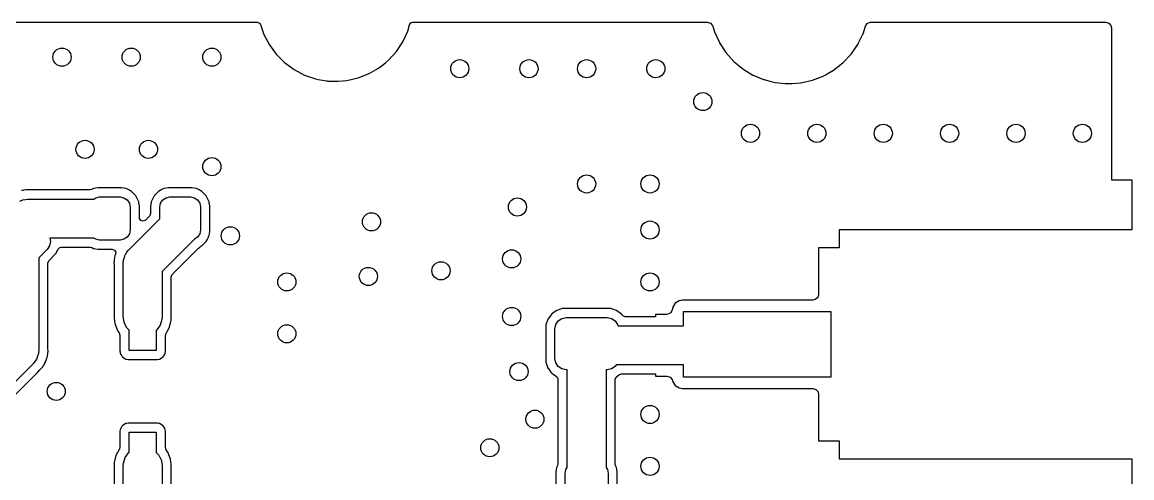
# Model space of a CAD drawing. Extents: x 4.95 to 6.91, y -4.12 to -2.97.
# Drawn here: x 5.947 to 6.909, y -3.361 to -2.965 of the extents above; entities that cross this region are included whole.
import ezdxf

# ---------------------------------------------------------------- set-up
doc = ezdxf.new("R2010")
doc.units = 0
doc.header["$MEASUREMENT"] = 0
doc.layers.add('BLACK', color=7, linetype='CONTINUOUS')

msp = doc.modelspace()

# ---------------------------------------------------------------- linework, layer by layer
at = {"layer": 'BLACK', "linetype": 'CONTINUOUS'}
for p, q in [((5.89201, -2.96539), (6.15064, -2.96539)), ((6.15064, -2.96539), (6.15264, -2.96612)), ((6.15264, -2.96612), (6.15359, -2.9675)), ((6.15359, -2.9675), (6.15647, -2.97599)), ((6.2769, -2.9823), (6.28116, -2.97305)), ((6.28116, -2.97305), (6.28272, -2.96764)), ((6.28272, -2.96764), (6.28397, -2.96592)), ((6.28397, -2.96592), (6.28571, -2.96539)), ((6.28571, -2.96539), (6.54101, -2.96539)), ((6.54101, -2.96539), (6.54369, -2.96618)), ((6.54369, -2.96618), (6.54552, -2.96829)), ((6.54552, -2.96829), (6.54577, -2.96897)), ((6.54577, -2.96897), (6.5472, -2.97385)), ((6.67606, -2.97536), (6.67815, -2.96884)), ((6.67815, -2.96884), (6.67972, -2.96653)), ((6.67972, -2.96653), (6.68229, -2.96543)), ((6.68229, -2.96543), (6.68287, -2.96539)), ((6.68287, -2.96539), (6.8865, -2.96539)), ((6.8865, -2.96539), (6.88918, -2.96618)), ((6.88918, -2.96618), (6.89101, -2.96829)), ((6.89101, -2.96829), (6.89146, -2.97035)), ((6.89146, -2.97035), (6.89146, -3.1022)), ((6.15647, -2.97599), (6.16116, -2.98503)), ((6.27128, -2.9908), (6.2769, -2.9823)), ((6.5472, -2.97385), (6.55148, -2.98315)), ((6.55148, -2.98315), (6.55158, -2.9833)), ((6.55158, -2.9833), (6.55158, -2.98331)), ((6.55158, -2.98331), (6.557, -2.99156)), ((6.67148, -2.98472), (6.67218, -2.98331)), ((6.67218, -2.98331), (6.67593, -2.9757)), ((6.67593, -2.9757), (6.67601, -2.97553)), ((6.67593, -2.9757), (6.67593, -2.9757)), ((6.67601, -2.97553), (6.67606, -2.97536)), ((6.16116, -2.98503), (6.16717, -2.99325)), ((6.26445, -2.99835), (6.27128, -2.9908)), ((6.557, -2.99156), (6.557, -2.99156)), ((6.557, -2.99156), (6.5571, -2.99172)), ((6.5571, -2.99172), (6.56392, -2.99936)), ((6.66564, -2.99314), (6.67148, -2.98472)), ((6.16717, -2.99325), (6.17435, -3.00047)), ((6.17435, -3.00047), (6.18255, -3.00653)), ((6.25655, -3.00478), (6.26175, -3.00054)), ((6.26175, -3.00054), (6.26436, -2.99843)), ((6.26436, -2.99843), (6.26445, -2.99835)), ((6.26436, -2.99843), (6.26436, -2.99843)), ((6.56392, -2.99936), (6.5718, -3.00591)), ((6.65058, -3.00694), (6.65862, -3.0006)), ((6.65862, -3.0006), (6.66564, -2.99314)), ((6.18255, -3.00653), (6.19156, -3.01127)), ((6.19156, -3.01127), (6.19167, -3.01131)), ((6.19167, -3.01131), (6.19167, -3.01131)), ((6.19167, -3.01131), (6.20108, -3.01456)), ((6.23831, -3.01372), (6.24777, -3.00994)), ((6.24777, -3.00994), (6.2537, -3.00646)), ((6.2537, -3.00646), (6.25645, -3.00484)), ((6.25645, -3.00484), (6.25655, -3.00478)), ((6.25645, -3.00484), (6.25645, -3.00484)), ((6.5718, -3.00591), (6.58055, -3.01122)), ((6.58055, -3.01122), (6.58072, -3.01129)), ((6.58072, -3.01129), (6.58072, -3.01129)), ((6.58072, -3.01129), (6.58983, -3.01511)), ((6.63231, -3.01567), (6.64151, -3.01209)), ((6.64151, -3.01209), (6.64168, -3.01202)), ((6.64151, -3.01209), (6.64151, -3.01209)), ((6.64168, -3.01202), (6.64308, -3.01122)), ((6.64308, -3.01122), (6.64496, -3.01015)), ((6.64496, -3.01015), (6.65058, -3.00694)), ((6.20108, -3.01456), (6.20108, -3.01456)), ((6.20108, -3.01456), (6.20119, -3.01459)), ((6.20119, -3.01459), (6.20339, -3.015)), ((6.20339, -3.015), (6.21111, -3.01641)), ((6.21111, -3.01641), (6.21111, -3.01641)), ((6.21111, -3.01641), (6.21121, -3.01642)), ((6.21121, -3.01642), (6.21131, -3.01643)), ((6.21131, -3.01643), (6.21131, -3.01643)), ((6.21131, -3.01643), (6.21268, -3.0165)), ((6.21268, -3.0165), (6.21447, -3.01659)), ((6.21447, -3.01659), (6.22082, -3.01659)), ((6.22082, -3.01659), (6.22838, -3.01602)), ((6.22838, -3.01602), (6.22942, -3.01578)), ((6.22942, -3.01578), (6.23819, -3.01375)), ((6.23819, -3.01375), (6.23831, -3.01372)), ((6.23819, -3.01375), (6.23819, -3.01375)), ((6.58983, -3.01511), (6.58983, -3.01511)), ((6.58983, -3.01511), (6.59, -3.01518)), ((6.59, -3.01518), (6.59018, -3.01523)), ((6.59018, -3.01523), (6.59018, -3.01523)), ((6.59018, -3.01523), (6.59511, -3.01648)), ((6.59511, -3.01648), (6.59993, -3.01771)), ((6.59993, -3.01771), (6.60844, -3.01856)), ((6.60844, -3.01856), (6.61453, -3.01856)), ((6.61453, -3.01856), (6.61462, -3.01856)), ((6.61462, -3.01856), (6.62196, -3.01801)), ((6.61462, -3.01856), (6.61462, -3.01856)), ((6.62196, -3.01801), (6.62214, -3.018)), ((6.62196, -3.01801), (6.62196, -3.01801)), ((6.62214, -3.018), (6.63214, -3.01574)), ((6.63214, -3.01574), (6.63231, -3.01567)), ((6.89146, -3.1022), (6.90917, -3.1022)), ((6.90917, -3.1022), (6.90917, -3.14551)), ((5.94701, -3.11139), (5.94607, -3.1115)), ((5.94748, -3.11129), (5.94701, -3.11139)), ((5.9482, -3.11108), (5.94748, -3.11129)), ((5.94838, -3.11103), (5.9482, -3.11108)), ((5.9502, -3.11097), (5.94838, -3.11103)), ((5.95049, -3.11095), (5.9502, -3.11097)), ((5.95064, -3.11093), (5.95049, -3.11095)), ((5.95074, -3.11092), (5.95064, -3.11093)), ((5.95064, -3.11093), (5.95064, -3.11093)), ((5.95186, -3.11092), (5.95074, -3.11092)), ((5.95196, -3.11091), (5.95186, -3.11092)), ((5.95446, -3.11084), (5.95196, -3.11091)), ((5.95465, -3.11083), (5.95446, -3.11084)), ((5.95446, -3.11084), (5.95446, -3.11084)), ((5.95485, -3.11087), (5.95465, -3.11083)), ((5.95504, -3.11089), (5.95485, -3.11087)), ((5.95538, -3.11092), (5.95504, -3.11088)), ((5.95504, -3.11088), (5.95504, -3.11089)), ((6.0057, -3.11092), (5.95538, -3.11092)), ((6.00712, -3.11058), (6.0057, -3.11092)), ((6.00761, -3.11033), (6.00712, -3.11058)), ((6.00869, -3.10977), (6.00761, -3.11033)), ((6.00893, -3.10974), (6.00869, -3.10977)), ((6.00891, -3.11881), (6.01054, -3.11772)), ((6.01064, -3.10947), (6.00893, -3.10974)), ((6.00893, -3.10974), (6.00893, -3.10974)), ((6.01054, -3.11772), (6.01393, -3.11705)), ((6.01261, -3.10915), (6.01064, -3.10947)), ((6.03296, -3.10915), (6.01261, -3.10915)), ((6.01393, -3.11705), (6.03165, -3.11705)), ((6.03165, -3.11705), (6.03504, -3.11772)), ((6.03493, -3.10947), (6.03296, -3.10915)), ((6.03665, -3.10974), (6.03493, -3.10947)), ((6.03504, -3.11772), (6.03791, -3.11964)), ((6.03689, -3.10977), (6.03665, -3.10974)), ((6.03665, -3.10974), (6.03665, -3.10974)), ((6.03919, -3.11095), (6.03689, -3.10977)), ((6.04007, -3.1114), (6.03919, -3.11095)), ((6.04161, -3.11218), (6.04007, -3.1114)), ((6.04537, -3.11594), (6.04161, -3.11218)), ((6.04778, -3.12066), (6.04537, -3.11594)), ((6.06123, -3.11594), (6.05882, -3.12066)), ((6.06498, -3.11218), (6.06123, -3.11594)), ((6.06652, -3.1114), (6.06498, -3.11218)), ((6.06741, -3.11095), (6.06652, -3.1114)), ((6.06971, -3.10977), (6.06741, -3.11095)), ((6.06869, -3.11964), (6.07156, -3.11772)), ((6.06995, -3.10974), (6.06971, -3.10977)), ((6.07167, -3.10947), (6.06995, -3.10974)), ((6.06995, -3.10974), (6.06995, -3.10974)), ((6.07156, -3.11772), (6.07495, -3.11705)), ((6.07363, -3.10915), (6.07167, -3.10947)), ((6.09399, -3.10915), (6.07363, -3.10915)), ((6.07495, -3.11705), (6.09267, -3.11705)), ((6.09267, -3.11705), (6.09606, -3.11772)), ((6.09596, -3.10947), (6.09399, -3.10915)), ((6.09767, -3.10974), (6.09596, -3.10947)), ((6.09606, -3.11772), (6.09893, -3.11964)), ((6.09791, -3.10977), (6.09767, -3.10974)), ((6.09767, -3.10974), (6.09767, -3.10974)), ((6.10021, -3.11095), (6.09791, -3.10977)), ((6.1011, -3.1114), (6.10021, -3.11095)), ((6.10264, -3.11218), (6.1011, -3.1114)), ((6.10639, -3.11594), (6.10264, -3.11218)), ((6.1088, -3.12066), (6.10639, -3.11594)), ((5.94481, -3.12076), (5.94681, -3.11972)), ((5.94681, -3.11972), (5.94708, -3.11967)), ((5.94708, -3.11967), (5.94732, -3.11956)), ((5.94732, -3.11956), (5.94955, -3.11922)), ((5.94955, -3.11922), (5.95177, -3.11882)), ((5.95177, -3.11882), (5.95203, -3.11885)), ((5.95203, -3.11885), (5.9523, -3.11881)), ((5.9523, -3.11881), (6.00891, -3.11881)), ((6.03791, -3.11964), (6.03983, -3.12252)), ((6.03983, -3.12252), (6.0405, -3.12591)), ((6.0405, -3.12591), (6.0405, -3.14559)), ((6.04781, -3.12091), (6.04778, -3.12066)), ((6.04803, -3.12226), (6.04781, -3.12091)), ((6.04781, -3.12091), (6.04781, -3.12091)), ((6.0484, -3.12459), (6.04803, -3.12226)), ((6.0484, -3.13502), (6.0484, -3.12459)), ((6.05857, -3.12226), (6.0582, -3.12459)), ((6.0582, -3.12459), (6.0582, -3.13144)), ((6.05878, -3.12091), (6.05857, -3.12226)), ((6.05882, -3.12066), (6.05878, -3.12091)), ((6.05878, -3.12091), (6.05878, -3.12091)), ((6.06609, -3.12591), (6.06677, -3.12252)), ((6.06609, -3.136), (6.06609, -3.12591)), ((6.06677, -3.12252), (6.06869, -3.11964)), ((6.09893, -3.11964), (6.10085, -3.12252)), ((6.10085, -3.12252), (6.10153, -3.12591)), ((6.10153, -3.12591), (6.10153, -3.14559)), ((6.10884, -3.12091), (6.1088, -3.12066)), ((6.10905, -3.12226), (6.10884, -3.12091)), ((6.10884, -3.12091), (6.10884, -3.12091)), ((6.10942, -3.12459), (6.10905, -3.12226)), ((6.10942, -3.14691), (6.10942, -3.12459)), ((6.03932, -3.16277), (6.06609, -3.136)), ((6.0485, -3.13583), (6.0484, -3.13502)), ((6.04972, -3.13757), (6.0485, -3.13583)), ((6.05371, -3.13722), (6.05178, -3.13812)), ((6.05729, -3.13364), (6.05371, -3.13722)), ((6.05747, -3.13344), (6.05729, -3.13364)), ((6.0582, -3.13144), (6.05747, -3.13344)), ((6.0405, -3.14559), (6.03983, -3.14898)), ((6.05178, -3.13812), (6.04972, -3.13757)), ((6.10153, -3.14559), (6.10085, -3.14898)), ((6.10911, -3.14888), (6.10942, -3.14691)), ((6.90917, -3.14551), (6.65524, -3.14551)), ((6.65524, -3.14551), (6.65524, -3.16126)), ((5.97125, -3.15569), (5.9705, -3.15946)), ((6.00891, -3.15269), (5.97065, -3.15269)), ((5.97065, -3.15269), (5.97125, -3.15569)), ((6.01054, -3.15377), (6.00891, -3.15269)), ((6.01393, -3.15445), (6.01054, -3.15377)), ((6.03165, -3.15445), (6.01393, -3.15445)), ((6.03504, -3.15377), (6.03165, -3.15445)), ((6.03791, -3.15185), (6.03504, -3.15377)), ((6.03983, -3.14898), (6.03791, -3.15185)), ((6.09579, -3.15421), (6.06824, -3.18176)), ((6.09595, -3.154), (6.09579, -3.15421)), ((6.09616, -3.15383), (6.09595, -3.154)), ((6.09632, -3.1536), (6.09616, -3.15383)), ((6.09893, -3.15185), (6.09632, -3.1536)), ((6.10085, -3.14898), (6.09893, -3.15185)), ((6.10264, -3.15931), (6.10639, -3.15556)), ((6.10639, -3.15556), (6.10708, -3.15422)), ((6.10708, -3.15422), (6.108, -3.15241)), ((6.108, -3.15241), (6.1088, -3.15083)), ((6.1088, -3.15083), (6.10886, -3.15047)), ((6.10886, -3.15047), (6.10911, -3.14888)), ((5.96837, -3.16265), (5.96124, -3.16978)), ((5.9705, -3.15946), (5.96837, -3.16265)), ((5.97578, -3.16634), (5.97612, -3.16592)), ((5.97612, -3.16592), (5.97624, -3.16577)), ((5.97612, -3.16592), (5.97612, -3.16592)), ((5.97624, -3.16577), (5.97633, -3.1656)), ((5.97633, -3.1656), (5.97789, -3.16234)), ((5.97633, -3.1656), (5.97633, -3.1656)), ((5.97789, -3.16234), (5.97941, -3.16086)), ((5.97941, -3.16086), (5.9807, -3.16058)), ((5.9807, -3.16058), (6.0057, -3.16058)), ((6.0057, -3.16058), (6.00712, -3.16092)), ((6.00712, -3.16092), (6.00869, -3.16172)), ((6.00869, -3.16172), (6.00893, -3.16176)), ((6.00893, -3.16176), (6.00893, -3.16176)), ((6.00893, -3.16176), (6.01064, -3.16203)), ((6.01064, -3.16203), (6.01261, -3.16234)), ((6.01261, -3.16234), (6.02484, -3.16234)), ((6.02484, -3.16234), (6.02684, -3.16307)), ((6.02684, -3.16307), (6.0279, -3.16491)), ((6.02785, -3.16623), (6.02779, -3.16644)), ((6.0279, -3.16491), (6.02785, -3.16623)), ((6.03633, -3.16682), (6.03767, -3.16501)), ((6.03767, -3.16501), (6.03895, -3.16315)), ((6.03895, -3.16315), (6.03916, -3.16299)), ((6.03916, -3.16299), (6.03932, -3.16277)), ((6.07704, -3.18412), (6.09919, -3.16198)), ((6.09919, -3.16198), (6.09946, -3.16176)), ((6.09945, -3.16175), (6.0996, -3.16163)), ((6.09946, -3.16176), (6.09945, -3.16175)), ((6.0996, -3.16163), (6.09977, -3.16152)), ((6.09977, -3.16152), (6.10074, -3.16049)), ((6.10074, -3.16049), (6.10159, -3.15984)), ((6.10159, -3.15984), (6.10242, -3.15942)), ((6.10242, -3.15942), (6.10264, -3.15931)), ((6.10242, -3.15942), (6.10242, -3.15942)), ((6.65524, -3.16126), (6.63752, -3.16126)), ((6.63752, -3.16126), (6.63752, -3.20156)), ((5.96124, -3.16978), (5.96124, -3.24975)), ((5.96913, -3.17434), (5.96986, -3.17234)), ((5.96913, -3.24843), (5.96913, -3.17434)), ((5.96986, -3.17234), (5.97004, -3.17214)), ((5.97004, -3.17214), (5.97545, -3.16674)), ((5.97545, -3.16674), (5.97578, -3.16634)), ((6.02643, -3.17304), (6.02628, -3.17396)), ((6.02628, -3.17396), (6.0263, -3.17416)), ((6.0263, -3.17416), (6.02645, -3.17577)), ((6.02647, -3.17255), (6.02643, -3.17304)), ((6.02645, -3.17577), (6.02647, -3.17607)), ((6.02692, -3.16985), (6.02647, -3.17161)), ((6.02647, -3.17161), (6.02647, -3.17255)), ((6.02698, -3.16956), (6.02692, -3.16985)), ((6.02726, -3.16776), (6.02698, -3.16956)), ((6.02734, -3.16759), (6.02726, -3.16776)), ((6.02764, -3.1669), (6.02734, -3.16759)), ((6.02734, -3.16759), (6.02734, -3.16759)), ((6.02779, -3.16644), (6.02764, -3.1669)), ((6.03436, -3.17475), (6.03457, -3.1721)), ((6.03436, -3.22075), (6.03436, -3.17475)), ((6.03457, -3.1721), (6.03465, -3.17184)), ((6.03465, -3.17184), (6.03466, -3.17157)), ((6.03466, -3.17157), (6.03541, -3.16945)), ((6.03541, -3.16945), (6.03609, -3.1673)), ((6.03609, -3.1673), (6.03624, -3.16708)), ((6.03624, -3.16708), (6.03633, -3.16682)), ((6.02647, -3.17607), (6.02647, -3.22231)), ((6.06824, -3.18176), (6.06824, -3.22075)), ((6.07613, -3.18632), (6.07686, -3.18432)), ((6.07686, -3.18432), (6.07704, -3.18412)), ((6.07613, -3.22389), (6.07613, -3.18632)), ((6.63673, -3.20424), (6.63462, -3.20607)), ((6.63752, -3.20156), (6.63673, -3.20424)), ((6.41522, -3.21386), (6.41359, -3.21443)), ((6.41646, -3.21374), (6.41522, -3.21386)), ((6.45614, -3.21374), (6.41646, -3.21374)), ((6.45738, -3.21386), (6.45614, -3.21374)), ((6.459, -3.21443), (6.45738, -3.21386)), ((6.51095, -3.21301), (6.51056, -3.21495)), ((6.51104, -3.21253), (6.51095, -3.21301)), ((6.51322, -3.20927), (6.51104, -3.21253)), ((6.51649, -3.20709), (6.51322, -3.20927)), ((6.51936, -3.20652), (6.51649, -3.20709)), ((6.63256, -3.20652), (6.51936, -3.20652)), ((6.63462, -3.20607), (6.63256, -3.20652)), ((6.02647, -3.22231), (6.02706, -3.22697)), ((6.03511, -3.22573), (6.03436, -3.22075)), ((6.06803, -3.2234), (6.06651, -3.2282)), ((6.06824, -3.22075), (6.06803, -3.2234)), ((6.07457, -3.22996), (6.07613, -3.22389)), ((6.40243, -3.22395), (6.40096, -3.22812)), ((6.40265, -3.2233), (6.40243, -3.22395)), ((6.40273, -3.22308), (6.40265, -3.2233)), ((6.40265, -3.2233), (6.40265, -3.2233)), ((6.40291, -3.22284), (6.40273, -3.22308)), ((6.40576, -3.21898), (6.40291, -3.22284)), ((6.4059, -3.21879), (6.40576, -3.21898)), ((6.40715, -3.21787), (6.4059, -3.21879)), ((6.41, -3.21576), (6.40715, -3.21787)), ((6.41019, -3.21562), (6.41, -3.21576)), ((6.41, -3.21576), (6.41, -3.21576)), ((6.41041, -3.21555), (6.41019, -3.21562)), ((6.41359, -3.21443), (6.41041, -3.21555)), ((6.41041, -3.21555), (6.41041, -3.21555)), ((6.41162, -3.22452), (6.41482, -3.22238)), ((6.41482, -3.22238), (6.41858, -3.22163)), ((6.41858, -3.22163), (6.45402, -3.22163)), ((6.45402, -3.22163), (6.45778, -3.22238)), ((6.45778, -3.22238), (6.46098, -3.22452)), ((6.46219, -3.21555), (6.459, -3.21443)), ((6.46241, -3.21562), (6.46219, -3.21555)), ((6.46219, -3.21555), (6.46219, -3.21555)), ((6.4626, -3.21576), (6.46241, -3.21562)), ((6.46545, -3.21787), (6.4626, -3.21576)), ((6.4626, -3.21576), (6.4626, -3.21576)), ((6.4667, -3.21879), (6.46545, -3.21787)), ((6.46684, -3.21898), (6.4667, -3.21879)), ((6.46733, -3.21965), (6.46684, -3.21898)), ((6.46684, -3.21898), (6.46684, -3.21898)), ((6.46784, -3.22019), (6.46733, -3.21965)), ((6.46984, -3.22092), (6.46784, -3.22019)), ((6.49606, -3.22092), (6.46984, -3.22092)), ((6.5057, -3.21895), (6.49606, -3.21895)), ((6.49606, -3.21895), (6.49606, -3.22092)), ((6.50684, -3.21881), (6.5057, -3.21895)), ((6.50927, -3.21743), (6.50684, -3.21881)), ((6.51056, -3.21495), (6.50927, -3.21743)), ((6.52033, -3.22881), (6.52033, -3.21638)), ((6.52033, -3.21638), (6.64825, -3.21638)), ((6.64825, -3.21638), (6.64825, -3.27346)), ((6.02706, -3.22697), (6.02937, -3.23281)), ((6.02937, -3.23281), (6.02985, -3.23348)), ((6.02985, -3.23348), (6.031, -3.23506)), ((6.03729, -3.23027), (6.03511, -3.22573)), ((6.03949, -3.23265), (6.03729, -3.23027)), ((6.03949, -3.25028), (6.03949, -3.23265)), ((6.06365, -3.23234), (6.06311, -3.23277)), ((6.06311, -3.23277), (6.06311, -3.25028)), ((6.06651, -3.2282), (6.06365, -3.23234)), ((6.07248, -3.23376), (6.07448, -3.23013)), ((6.07448, -3.23013), (6.07457, -3.22996)), ((6.07448, -3.23013), (6.07448, -3.23013)), ((6.40096, -3.22812), (6.40085, -3.22936)), ((6.40085, -3.22936), (6.40085, -3.25919)), ((6.40874, -3.23148), (6.40949, -3.22771)), ((6.40874, -3.25707), (6.40874, -3.23148)), ((6.40949, -3.22771), (6.41162, -3.22452)), ((6.46098, -3.22452), (6.46311, -3.22771)), ((6.46311, -3.22771), (6.46333, -3.22881)), ((6.46333, -3.22881), (6.52033, -3.22881)), ((6.031, -3.23506), (6.03159, -3.23689)), ((6.03159, -3.23689), (6.03159, -3.25105)), ((6.071, -3.23718), (6.07156, -3.23547)), ((6.071, -3.25105), (6.071, -3.23718)), ((6.07155, -3.23546), (6.07158, -3.2354)), ((6.07156, -3.23547), (6.07155, -3.23546)), ((6.07158, -3.2354), (6.07248, -3.23376)), ((6.07158, -3.2354), (6.07158, -3.2354)), ((5.96095, -3.25265), (5.96094, -3.25292)), ((5.96103, -3.2524), (5.96095, -3.25265)), ((5.96124, -3.24975), (5.96103, -3.2524)), ((5.96915, -3.24872), (5.96913, -3.24843)), ((5.96913, -3.25195), (5.96917, -3.25146)), ((5.96913, -3.25289), (5.96913, -3.25195)), ((5.96932, -3.25053), (5.96915, -3.24872)), ((5.96917, -3.25146), (5.96929, -3.25073)), ((5.96929, -3.25073), (5.96932, -3.25053)), ((6.03159, -3.25105), (6.03162, -3.2512)), ((6.03162, -3.2512), (6.03162, -3.2512)), ((6.03162, -3.2512), (6.03189, -3.25253)), ((6.03189, -3.25253), (6.03205, -3.25336)), ((6.06311, -3.25028), (6.03949, -3.25028)), ((6.07055, -3.25336), (6.07071, -3.25253)), ((6.07071, -3.25253), (6.07097, -3.2512)), ((6.07097, -3.2512), (6.071, -3.25105)), ((6.07097, -3.2512), (6.07097, -3.2512)), ((5.95628, -3.26173), (5.90953, -3.30848)), ((5.95644, -3.26151), (5.95628, -3.26173)), ((5.95665, -3.26134), (5.95644, -3.26151)), ((5.95793, -3.25949), (5.95665, -3.26134)), ((5.95927, -3.25767), (5.95793, -3.25949)), ((5.95936, -3.25742), (5.95927, -3.25767)), ((5.95951, -3.2572), (5.95936, -3.25742)), ((5.96019, -3.25505), (5.95951, -3.2572)), ((5.96094, -3.25292), (5.96019, -3.25505)), ((5.96572, -3.26264), (5.96584, -3.26249)), ((5.96584, -3.26249), (5.96592, -3.26231)), ((5.96592, -3.26231), (5.96657, -3.26082)), ((5.96592, -3.26231), (5.96592, -3.26231)), ((5.96657, -3.26082), (5.9667, -3.26056)), ((5.9667, -3.26056), (5.96677, -3.26043)), ((5.96677, -3.26043), (5.96757, -3.25896)), ((5.96757, -3.25896), (5.96767, -3.25859)), ((5.96767, -3.25859), (5.9678, -3.25805)), ((5.9678, -3.25805), (5.96796, -3.25759)), ((5.96796, -3.25759), (5.96826, -3.25691)), ((5.96826, -3.25691), (5.96834, -3.25673)), ((5.96826, -3.25691), (5.96826, -3.25691)), ((5.96834, -3.25673), (5.96837, -3.25654)), ((5.96837, -3.25654), (5.96862, -3.25493)), ((5.96837, -3.25654), (5.96837, -3.25654)), ((5.96862, -3.25493), (5.96868, -3.25465)), ((5.96868, -3.25465), (5.96908, -3.25307)), ((5.96908, -3.25307), (5.96913, -3.25289)), ((5.96908, -3.25307), (5.96908, -3.25307)), ((6.03205, -3.25336), (6.03222, -3.25361)), ((6.03222, -3.25361), (6.03222, -3.25361)), ((6.03222, -3.25361), (6.03306, -3.25487)), ((6.03306, -3.25487), (6.0338, -3.25597)), ((6.0338, -3.25597), (6.03405, -3.25614)), ((6.03405, -3.25614), (6.03615, -3.25754)), ((6.03615, -3.25754), (6.03615, -3.25754)), ((6.03615, -3.25754), (6.03641, -3.25771)), ((6.03641, -3.25771), (6.03694, -3.25782)), ((6.03694, -3.25782), (6.03856, -3.25814)), ((6.03856, -3.25814), (6.03856, -3.25814)), ((6.03856, -3.25814), (6.03871, -3.25817)), ((6.03871, -3.25817), (6.06389, -3.25817)), ((6.06389, -3.25817), (6.06404, -3.25814)), ((6.06404, -3.25814), (6.06566, -3.25782)), ((6.06404, -3.25814), (6.06404, -3.25814)), ((6.06566, -3.25782), (6.06619, -3.25771)), ((6.06619, -3.25771), (6.06644, -3.25754)), ((6.06644, -3.25754), (6.06855, -3.25614)), ((6.06644, -3.25754), (6.06644, -3.25754)), ((6.06855, -3.25614), (6.0688, -3.25597)), ((6.0688, -3.25597), (6.06953, -3.25487)), ((6.06953, -3.25487), (6.07038, -3.25361)), ((6.07038, -3.25361), (6.07055, -3.25336)), ((6.07038, -3.25361), (6.07038, -3.25361)), ((6.40085, -3.25919), (6.40096, -3.26043)), ((6.40096, -3.26043), (6.40273, -3.26546)), ((6.40949, -3.26083), (6.40874, -3.25707)), ((6.41162, -3.26403), (6.40949, -3.26083)), ((5.91817, -3.311), (5.95968, -3.26949)), ((5.95968, -3.26949), (5.95995, -3.26927)), ((5.95994, -3.26926), (5.96009, -3.26914)), ((5.95995, -3.26927), (5.95994, -3.26926)), ((5.96009, -3.26914), (5.96025, -3.26903)), ((5.96025, -3.26903), (5.9621, -3.26707)), ((5.9621, -3.26707), (5.96217, -3.267)), ((5.96217, -3.267), (5.96296, -3.2662)), ((5.96296, -3.2662), (5.96311, -3.26601)), ((5.96311, -3.26601), (5.9633, -3.26579)), ((5.9633, -3.26579), (5.96441, -3.2646)), ((5.96441, -3.2646), (5.96442, -3.2646)), ((5.96442, -3.2646), (5.96455, -3.26446)), ((5.96455, -3.26446), (5.965, -3.26364)), ((5.965, -3.26364), (5.96527, -3.26323)), ((5.96527, -3.26323), (5.96572, -3.26264)), ((5.96572, -3.26264), (5.96572, -3.26264)), ((6.40273, -3.26546), (6.40287, -3.26565)), ((6.40287, -3.26565), (6.40287, -3.26565)), ((6.40287, -3.26565), (6.40528, -3.26892)), ((6.40528, -3.26892), (6.4059, -3.26975)), ((6.4059, -3.26975), (6.40609, -3.26989)), ((6.40609, -3.26989), (6.41019, -3.27292)), ((6.41482, -3.26616), (6.41162, -3.26403)), ((6.41858, -3.26691), (6.41482, -3.26616)), ((6.41936, -3.26691), (6.41858, -3.26691)), ((6.41936, -3.35187), (6.41936, -3.26691)), ((6.45402, -3.26691), (6.45324, -3.26691)), ((6.45324, -3.26691), (6.45324, -3.35187)), ((6.45778, -3.26616), (6.45402, -3.26691)), ((6.46098, -3.26403), (6.45778, -3.26616)), ((6.46187, -3.26269), (6.46098, -3.26403)), ((6.52033, -3.26269), (6.46187, -3.26269)), ((6.46241, -3.27292), (6.46362, -3.27203)), ((6.46362, -3.27203), (6.46475, -3.27119)), ((6.46475, -3.27119), (6.4666, -3.27058)), ((6.4666, -3.27058), (6.49606, -3.27058)), ((6.49606, -3.27058), (6.49606, -3.27255)), ((6.52033, -3.27346), (6.52033, -3.26269)), ((6.41019, -3.27292), (6.41012, -3.27302)), ((6.41012, -3.27302), (6.41124, -3.27426)), ((6.41124, -3.27426), (6.41147, -3.27543)), ((6.41147, -3.27543), (6.41147, -3.34866)), ((6.46113, -3.27543), (6.46186, -3.27343)), ((6.46113, -3.34866), (6.46113, -3.27543)), ((6.46186, -3.27343), (6.46244, -3.27296)), ((6.46244, -3.27296), (6.46241, -3.27292)), ((6.49606, -3.27255), (6.50603, -3.27255)), ((6.50603, -3.27255), (6.50871, -3.27334)), ((6.50871, -3.27334), (6.51054, -3.27545)), ((6.51054, -3.27545), (6.51089, -3.27654)), ((6.51089, -3.27654), (6.51095, -3.27683)), ((6.51095, -3.27683), (6.51095, -3.27683)), ((6.51095, -3.27683), (6.51104, -3.27731)), ((6.51104, -3.27731), (6.51322, -3.28057)), ((6.51322, -3.28057), (6.51649, -3.28275)), ((6.64825, -3.27346), (6.52033, -3.27346)), ((6.51649, -3.28275), (6.51936, -3.28333)), ((6.51936, -3.28333), (6.63256, -3.28333)), ((6.63256, -3.28333), (6.63524, -3.28411)), ((6.63524, -3.28411), (6.63707, -3.28623)), ((6.63707, -3.28623), (6.63752, -3.28829)), ((6.63752, -3.28829), (6.63752, -3.32858)), ((6.03205, -3.31806), (6.03159, -3.32036)), ((6.03222, -3.31781), (6.03205, -3.31806)), ((6.03363, -3.31571), (6.03222, -3.31781)), ((6.03222, -3.31781), (6.03222, -3.31781)), ((6.0338, -3.31545), (6.03363, -3.31571)), ((6.03405, -3.31528), (6.0338, -3.31545)), ((6.03615, -3.31388), (6.03405, -3.31528)), ((6.03641, -3.31371), (6.03615, -3.31388)), ((6.03615, -3.31388), (6.03615, -3.31388)), ((6.03723, -3.31354), (6.03641, -3.31371)), ((6.03856, -3.31328), (6.03723, -3.31354)), ((6.03871, -3.31325), (6.03856, -3.31328)), ((6.03856, -3.31328), (6.03856, -3.31328)), ((6.06389, -3.31325), (6.03871, -3.31325)), ((6.06404, -3.31328), (6.06389, -3.31325)), ((6.06537, -3.31354), (6.06404, -3.31328)), ((6.06404, -3.31328), (6.06404, -3.31328)), ((6.06619, -3.31371), (6.06537, -3.31354)), ((6.06644, -3.31388), (6.06619, -3.31371)), ((6.06855, -3.31528), (6.06644, -3.31388)), ((6.06644, -3.31388), (6.06644, -3.31388)), ((6.0688, -3.31545), (6.06855, -3.31528)), ((6.06897, -3.31571), (6.0688, -3.31545)), ((6.07038, -3.31781), (6.06897, -3.31571)), ((6.07055, -3.31806), (6.07038, -3.31781)), ((6.07038, -3.31781), (6.07038, -3.31781)), ((6.071, -3.32036), (6.07055, -3.31806)), ((6.03159, -3.32036), (6.03159, -3.33424)), ((6.03949, -3.33865), (6.03949, -3.32114)), ((6.03949, -3.32114), (6.06311, -3.32114)), ((6.06311, -3.32114), (6.06311, -3.33877)), ((6.071, -3.33453), (6.071, -3.32036)), ((6.63752, -3.32858), (6.65524, -3.32858)), ((6.65524, -3.32858), (6.65524, -3.34433)), ((6.03096, -3.33613), (6.02812, -3.34128)), ((6.03102, -3.33602), (6.03096, -3.33613)), ((6.03105, -3.33596), (6.03102, -3.33602)), ((6.03102, -3.33602), (6.03102, -3.33602)), ((6.03159, -3.33424), (6.03104, -3.33595)), ((6.03104, -3.33595), (6.03105, -3.33596)), ((6.03609, -3.34322), (6.03895, -3.33907)), ((6.03895, -3.33907), (6.03949, -3.33865)), ((6.06311, -3.33877), (6.06531, -3.34115)), ((6.0716, -3.33636), (6.071, -3.33453)), ((6.07323, -3.33861), (6.0716, -3.33636)), ((6.07554, -3.34444), (6.07323, -3.33861)), ((6.02803, -3.34146), (6.02647, -3.34753)), ((6.02647, -3.34753), (6.02647, -3.41315)), ((6.02812, -3.34128), (6.02803, -3.34146)), ((6.02812, -3.34128), (6.02812, -3.34128)), ((6.03436, -3.35067), (6.03457, -3.34802)), ((6.03457, -3.34802), (6.03609, -3.34322)), ((6.06531, -3.34115), (6.06749, -3.34569)), ((6.06749, -3.34569), (6.06824, -3.35067)), ((6.07613, -3.34911), (6.07554, -3.34444)), ((6.07613, -3.41315), (6.07613, -3.34911)), ((6.41147, -3.34866), (6.41113, -3.35008)), ((6.46147, -3.35008), (6.46113, -3.34866)), ((6.65524, -3.34433), (6.90917, -3.34433)), ((6.90917, -3.34433), (6.90917, -3.38764)), ((6.03436, -3.41636), (6.03436, -3.35067)), ((6.06824, -3.35067), (6.06824, -3.41636)), ((6.41002, -3.3536), (6.4097, -3.35557)), ((6.4097, -3.35557), (6.4097, -3.37592)), ((6.41029, -3.35189), (6.41002, -3.3536)), ((6.41033, -3.35165), (6.41029, -3.35189)), ((6.41029, -3.35189), (6.41029, -3.35189)), ((6.41113, -3.35008), (6.41033, -3.35165)), ((6.4176, -3.35689), (6.41827, -3.3535)), ((6.4176, -3.37461), (6.4176, -3.35689)), ((6.41827, -3.3535), (6.41936, -3.35187)), ((6.45324, -3.35187), (6.45433, -3.3535)), ((6.45433, -3.3535), (6.455, -3.35689)), ((6.455, -3.35689), (6.455, -3.37461)), ((6.46227, -3.35165), (6.46147, -3.35008)), ((6.46231, -3.35189), (6.46227, -3.35165)), ((6.46258, -3.3536), (6.46231, -3.35189)), ((6.46231, -3.35189), (6.46231, -3.35189)), ((6.46289, -3.35557), (6.46258, -3.3536)), ((6.46289, -3.37592), (6.46289, -3.35557))]:
    msp.add_line(p, q, dxfattribs=at)
at = {"layer": 'BLACK'}
for centre in [(5.9813, -2.99575), (6.0413, -2.99575), (6.1113, -2.99575), (6.3263, -3.00575), (6.3863, -3.00575), (6.4363, -3.00575), (6.4963, -3.00575), (6.53713, -3.03429), (6.57846, -3.06185), (6.63603, -3.06185), (6.6936, -3.06185), (6.75117, -3.06185), (6.80873, -3.06185), (6.8663, -3.06185), (6.0013, -3.07575), (6.0563, -3.07575), (6.1113, -3.09075), (6.4363, -3.10575), (6.4913, -3.10575), (6.3763, -3.12575), (6.24972, -3.13862), (6.1273, -3.15075), (6.4913, -3.14575), (6.3713, -3.17075), (6.31004, -3.1811), (6.1763, -3.19075), (6.24705, -3.18602), (6.4913, -3.19075), (6.3713, -3.22075), (6.1763, -3.23575), (6.37768, -3.26854), (5.9763, -3.28575), (6.4913, -3.30575), (6.39146, -3.30988), (6.35236, -3.33465), (6.4913, -3.35075)]:
    msp.add_circle(centre, 0.00787, dxfattribs=at)

doc.saveas('drawing.dxf')
